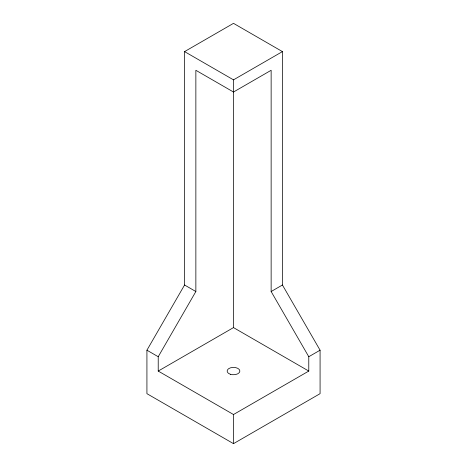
<?xml version="1.0" encoding="UTF-8"?>
<svg xmlns="http://www.w3.org/2000/svg" width="467" height="467" viewBox="0 0 467 467"><rect width="100%" height="100%" fill="white"/><g stroke="black" fill="none" stroke-linecap="round" stroke-linejoin="round"><path stroke-width="0.7" d="M146.924 350.203L184.564 285.004L184.564 51.604L233.5 23.35L282.436 51.604L282.436 285.004L320.076 350.203L320.076 393.669L233.5 443.65L146.924 393.669L146.924 350.203L158.22 356.724L158.22 371.067L233.5 414.527L308.78 371.067L308.78 356.724L271.14 291.525L271.14 70.289L233.5 92.022L195.86 70.289L195.86 291.525L158.22 356.724M184.564 51.604L233.5 79.851L282.436 51.604M271.14 291.525L282.436 285.004M158.22 371.067L233.5 327.601L308.78 371.067M308.78 356.724L320.076 350.203M184.564 285.004L195.86 291.525M233.5 79.851L233.5 327.601M233.5 414.527L233.5 443.65M230.307 374.26A6.386 3.689 0 0 0 239.886 371.067A6.386 3.689 0 0 0 230.307 367.873A6.386 3.689 0 0 0 230.307 374.26"/></g></svg>
